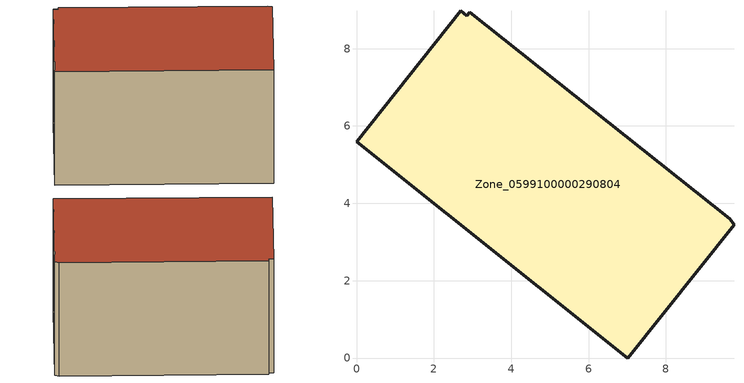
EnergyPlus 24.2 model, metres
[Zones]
Zone_0599100000290804
 floor ground (C_G): 2.7,8.97 2.85,8.85 2.93,8.94 9.65,3.6 9.76,3.45 7.02,0 0,5.59 z0.5
 wall outside (C_F): 2.85,8.85 2.7,8.97 0,5.59 7.02,0 9.76,3.45 9.65,3.6 2.93,8.94 2.85,8.85 z0.5:6.24
 roof outside (C_R): 9.65,3.6 2.93,8.94 2.85,8.85 2.7,8.97 0,5.59 7.02,0 9.76,3.45 z6.24
[BUILDING]
Pand.0599100000290804: North Axis=0; Terrain=City; Loads Convergence Tolerance Value=0.04; Temperature Convergence Tolerance Value=0.4; Solar Distribution=FullExterior; Maximum Number of Warmup Days=25; Minimum Number of Warmup Days=1
[Site:Location]
Rotterdam.The.Hague.AP_ZH_NLD Design_Conditions: Latitude=51.96; Longitude=4.45; Time Zone=1; Elevation=-4.5
[SITE:GROUNDTEMPERATURE:BUILDINGSURFACE]
18, 18, 18, 18, 18, 18, 18, 18, 18, 18, 18, 18
[MATERIAL] Thermal Absorptance=0.9; Solar Absorptance=0.7; Visible Absorptance=0.7
Name | Roughness | Thickness | Conductivity | Density | Specific Heat
G.TC.1946-1964 | MediumSmooth | 0.15 | 1 | 540 | 1210
F.TC.1946-1964 | Rough | 0.3 | 0.857143 | 1920 | 840
R.TC.1946-1964 | MediumRough | 0.2 | 0.235294 | 1500 | 1000
[CONSTRUCTION]
C_G: G.TC.1946-1964
C_F: F.TC.1946-1964
C_R: R.TC.1946-1964
[ZONE]
Zone_0599100000290804: Type=1; Multiplier=1; Ceiling Height=Autocalculate; Volume=Autocalculate; Floor Area=autocalculate; Part of Total Floor Area=Yes
[ZONEINFILTRATION:DESIGNFLOWRATE]
Infil_Zone_0599100000290804: Zone or ZoneList or Space or SpaceList=Zone_0599100000290804; Schedule=AlwaysOn; Design Flow Rate Calculation Method=Flow/Area; Flow Rate per Floor Area=0.003; Constant Term Coefficient=1; Temperature Term Coefficient=0; Velocity Term Coefficient=0; Velocity Squared Term Coefficient=0
[HVACTEMPLATE:ZONE:IDEALLOADSAIRSYSTEM]
Zone_0599100000290804: Maximum Heating Supply Air Temperature=50; Minimum Cooling Supply Air Temperature=13; Maximum Heating Supply Air Humidity Ratio=0.0156; Minimum Cooling Supply Air Humidity Ratio=0.0077; Heating Limit=NoLimit; Cooling Limit=NoLimit; Dehumidification Control Type=ConstantSensibleHeatRatio; Cooling Sensible Heat Ratio=0.7; Dehumidification Setpoint=60; Humidification Control Type=None; Humidification Setpoint=30; Outdoor Air Method=None; Outdoor Air Flow Rate per Person=0.00944; Outdoor Air Flow Rate per Zone Floor Area=0; Outdoor Air Flow Rate per Zone=0; Demand Controlled Ventilation Type=None; Outdoor Air Economizer Type=NoEconomizer; Heat Recovery Type=None; Sensible Heat Recovery Effectiveness=0.7; Latent Heat Recovery Effectiveness=0.65
[ZONECONTROL:THERMOSTAT]
ThermostatControl_Zone_0599100000290804: Zone or ZoneList=Zone_0599100000290804; Control Type Schedule=DualSetpointControlType; Control 1=Thermostat_Zone_0599100000290804; Temperature Difference Between Cutout And Setpoint=0
[THERMOSTATSETPOINT:DUALSETPOINT]
Thermostat_Zone_0599100000290804: Heating Setpoint Temperature Schedule=HeatingSetpoint_Zone_0599100000290804; Cooling Setpoint Temperature Schedule=CoolingSetpoint_Zone_0599100000290804
[SCHEDULE:COMPACT]
HeatingSetpoint_Zone_0599100000290804: Through: 12/31, For: AllDays, Until: 24:00, 21
CoolingSetpoint_Zone_0599100000290804: Through: 12/31, For: AllDays, Until: 24:00, 24
DualSetpointControlType: Through: 12/31, For: AllDays, Until: 24:00, 4
AlwaysOn: Through: 12/31, For: AllDays, Until: 24:00, 1
